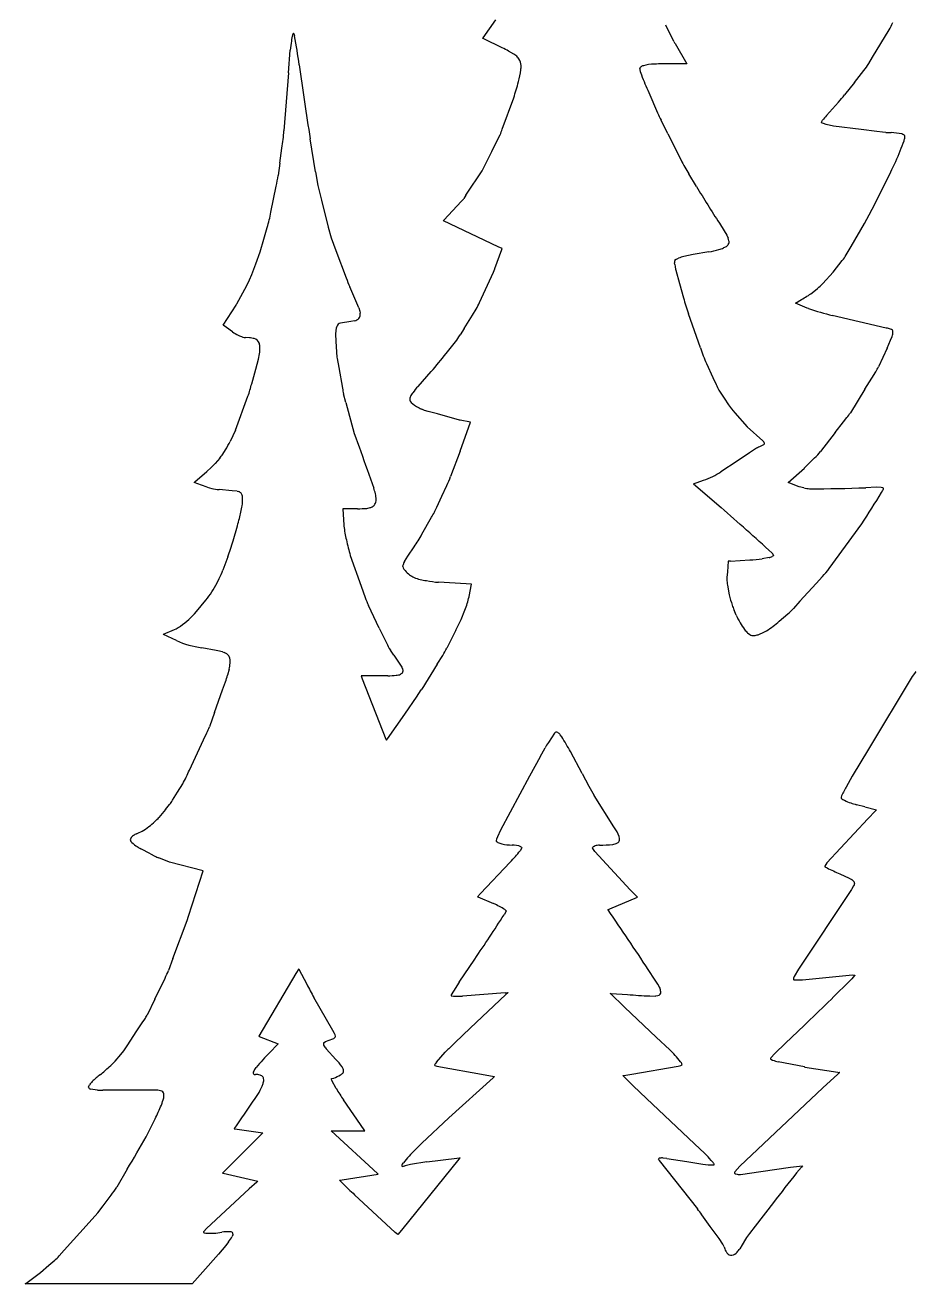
# Model space of a CAD drawing. Extents: x 0.2 to 16.9, y 0.1 to 14.9.
# Drawn here: x 0.25 to 6.59, y 0.13 to 9.1 of the extents above; entities that cross this region are included whole.
import ezdxf

# ---------------------------------------------------------------- set-up
doc = ezdxf.new("R2010")
doc.units = 0

msp = doc.modelspace()

# ---------------------------------------------------------------- linework, layer by layer
at = {"layer": 'Default', "color": 7, "linetype": 'CONTINUOUS'}
for p, q in [((3.509427, 9.005764), (3.59972, 9.132554)), ((4.867744, 8.97868), (4.810301, 9.095636)), ((6.282136, 8.867121), (6.399727, 9.06227)), ((2.155381, 9.035831), (2.15173, 9.027416)), ((2.158272, 9.037033), (2.159425, 9.035914)), ((2.159425, 9.035914), (2.160454, 9.034199)), ((2.160454, 9.034199), (2.160737, 9.033433)), ((2.160737, 9.033433), (2.161044, 9.032505)), ((2.161044, 9.032505), (2.161142, 9.033237)), ((2.161142, 9.033237), (2.164606, 9.018921)), ((3.50592, 9.00084), (3.506286, 9.001354)), ((3.506057, 9.000773), (3.50592, 9.00084)), ((3.513116, 8.997387), (3.506057, 9.000773)), ((3.506286, 9.001354), (3.509427, 9.005764)), ((3.64341, 8.934895), (3.513116, 8.997387)), ((4.867744, 8.97868), (4.872615, 8.970085)), ((4.872615, 8.970085), (4.872956, 8.969494)), ((4.872956, 8.969494), (4.875885, 8.964405)), ((2.122245, 8.756349), (2.135525, 8.917686)), ((3.644851, 8.934204), (3.64341, 8.934895)), ((3.728526, 8.889673), (3.689902, 8.911463)), ((3.742589, 8.879225), (3.728526, 8.889673)), ((4.875885, 8.964405), (4.959165, 8.81977)), ((4.624516, 8.787047), (4.624829, 8.789296)), ((4.86734, 8.819817), (4.791055, 8.819802)), ((4.952725, 8.819752), (4.86734, 8.819817)), ((4.958453, 8.819752), (4.952725, 8.819752)), ((4.959175, 8.819753), (4.958453, 8.819752)), ((4.959165, 8.81977), (4.959175, 8.819753)), ((6.254842, 8.821825), (6.282136, 8.867121)), ((2.122245, 8.756349), (2.090093, 8.343881)), ((4.627808, 8.766487), (4.635924, 8.740988)), ((6.152766, 8.687091), (6.219914, 8.77182)), ((4.688642, 8.616105), (4.751646, 8.470867)), ((6.152766, 8.687091), (6.083305, 8.599441)), ((3.645105, 8.354267), (3.726768, 8.578412)), ((5.953549, 8.451251), (6.039754, 8.547707)), ((4.825006, 8.320981), (4.775964, 8.418807)), ((5.919892, 8.402221), (5.922032, 8.409378)), ((5.920289, 8.401094), (5.919892, 8.402221)), ((5.923695, 8.398386), (5.920289, 8.401094)), ((5.922032, 8.409378), (5.926697, 8.417781)), ((5.931993, 8.394777), (5.923695, 8.398386)), ((5.952151, 8.388662), (5.931993, 8.394777)), ((6.005233, 8.376935), (5.952151, 8.388662)), ((6.200235, 8.351717), (6.005233, 8.376935)), ((6.312635, 8.337364), (6.200235, 8.351717)), ((2.315771, 8.049955), (2.276946, 8.286844)), ((3.570437, 8.196315), (3.607075, 8.270038)), ((3.607075, 8.270038), (3.629734, 8.315633)), ((4.825006, 8.320981), (4.918348, 8.134785)), ((6.352604, 8.332734), (6.312635, 8.337364)), ((6.376465, 8.331819), (6.352604, 8.332734)), ((6.376465, 8.331819), (6.415656, 8.330527)), ((6.512764, 8.305034), (6.511573, 8.309235)), ((6.512206, 8.295737), (6.512764, 8.305034)), ((2.060367, 8.111904), (2.075425, 8.220658)), ((3.50587, 8.066395), (3.570437, 8.196315)), ((2.060367, 8.111904), (2.048168, 8.0238)), ((2.315771, 8.049955), (2.332125, 7.953866)), ((3.423997, 7.941086), (3.467777, 8.007011)), ((3.467777, 8.007011), (3.487333, 8.036458)), ((5.028022, 7.947359), (4.974435, 8.036044)), ((6.300438, 7.825872), (6.411557, 8.049758)), ((1.997699, 7.763189), (2.034794, 7.94877)), ((2.332125, 7.953866), (2.358163, 7.848718)), ((3.386062, 7.883964), (3.423997, 7.941086)), ((2.358163, 7.848718), (2.405822, 7.657458)), ((3.229472, 7.706733), (3.355822, 7.841748)), ((3.386062, 7.883964), (3.371416, 7.86191)), ((6.259467, 7.744192), (6.300438, 7.825872)), ((6.224346, 7.682929), (6.259467, 7.744192)), ((1.947776, 7.572186), (1.970524, 7.654081)), ((2.405822, 7.657458), (2.425278, 7.581104)), ((3.225347, 7.702381), (3.225793, 7.702851)), ((3.225348, 7.702376), (3.225347, 7.702381)), ((3.225438, 7.702334), (3.225348, 7.702376)), ((3.615961, 7.517564), (3.225438, 7.702334)), ((3.225793, 7.702851), (3.229472, 7.706733)), ((5.19162, 7.684825), (5.225722, 7.631163)), ((5.225722, 7.631163), (5.243408, 7.59871)), ((6.12893, 7.518742), (6.224346, 7.682929)), ((1.921621, 7.479943), (1.947776, 7.572186)), ((2.425278, 7.581104), (2.458977, 7.491059)), ((5.243408, 7.59871), (5.25368, 7.578112)), ((1.889176, 7.394325), (1.921621, 7.479943)), ((2.458977, 7.491059), (2.53318, 7.295164)), ((3.592778, 7.362247), (3.642663, 7.496697)), ((3.645262, 7.503701), (3.615961, 7.517564)), ((3.642663, 7.496697), (3.64523, 7.503615)), ((3.64523, 7.503615), (3.645259, 7.503693)), ((3.645259, 7.503693), (3.645262, 7.503701)), ((5.005095, 7.460983), (4.939372, 7.446984)), ((5.116281, 7.480509), (5.005095, 7.460983)), ((5.239582, 7.517694), (5.221439, 7.508644)), ((6.094543, 7.459572), (6.12893, 7.518742)), ((1.860724, 7.319921), (1.889176, 7.394325)), ((3.583267, 7.337085), (3.592057, 7.360305)), ((3.592057, 7.360305), (3.592778, 7.362247)), ((4.87365, 7.391299), (4.872414, 7.402627)), ((4.87365, 7.391299), (4.875978, 7.376041)), ((4.880157, 7.427426), (4.876948, 7.425143)), ((4.880157, 7.427426), (4.900832, 7.43602)), ((6.002867, 7.336037), (6.066948, 7.418439)), ((1.824697, 7.240285), (1.845611, 7.280868)), ((1.845611, 7.280868), (1.860724, 7.319921)), ((3.482931, 7.119662), (3.583267, 7.337085)), ((4.881166, 7.351361), (4.907552, 7.255848)), ((5.927907, 7.254681), (6.002867, 7.336037)), ((1.754315, 7.10941), (1.824697, 7.240285)), ((2.623679, 7.081614), (2.559197, 7.230934)), ((4.907552, 7.255848), (4.936239, 7.153017)), ((5.853287, 7.188656), (5.890765, 7.220964)), ((1.656794, 6.957997), (1.7487, 7.100686)), ((1.7487, 7.100686), (1.752958, 7.107296)), ((1.752958, 7.107296), (1.752972, 7.107319)), ((1.752972, 7.107319), (1.754315, 7.10941)), ((5.734774, 7.115834), (5.777095, 7.141409)), ((5.816514, 7.080548), (5.734774, 7.115834)), ((2.623679, 7.081614), (2.630339, 7.057637)), ((2.630339, 7.057637), (2.632656, 7.044806)), ((3.373163, 6.935515), (3.431942, 7.030355)), ((3.431942, 7.030355), (3.458418, 7.073073)), ((5.056209, 6.797516), (4.970936, 7.038389)), ((5.827301, 7.076185), (5.816514, 7.080548)), ((6.380422, 6.938182), (5.995877, 7.026698)), ((1.656796, 6.957994), (1.656794, 6.957997)), ((1.656895, 6.957923), (1.656796, 6.957994)), ((1.680484, 6.940955), (1.656895, 6.957923)), ((1.723015, 6.910659), (1.680484, 6.940955)), ((2.459611, 6.919763), (2.45833, 6.895159)), ((2.461818, 6.937126), (2.459611, 6.919763)), ((2.465889, 6.95), (2.461818, 6.937126)), ((2.565394, 6.984061), (2.493211, 6.97287)), ((2.591958, 6.989464), (2.565394, 6.984061)), ((3.373163, 6.935515), (3.344194, 6.888773)), ((6.381373, 6.938001), (6.380422, 6.938182)), ((6.416907, 6.928273), (6.411077, 6.930915)), ((6.4237, 6.922981), (6.416907, 6.928273)), ((1.843756, 6.868238), (1.816825, 6.870397)), ((2.45833, 6.895159), (2.460419, 6.844157)), ((2.460419, 6.844157), (2.464416, 6.765453)), ((3.244655, 6.756979), (3.311367, 6.840405)), ((6.385726, 6.795251), (6.411393, 6.851114)), ((6.411393, 6.851114), (6.42135, 6.877603)), ((1.909064, 6.717443), (1.915296, 6.755129)), ((5.056209, 6.797516), (5.076618, 6.739868)), ((6.385726, 6.795251), (6.323694, 6.66244)), ((1.860647, 6.541551), (1.889463, 6.645162)), ((1.889463, 6.645162), (1.909064, 6.717443)), ((2.469669, 6.720727), (2.480882, 6.656728)), ((2.480882, 6.656728), (2.506817, 6.508705)), ((5.099946, 6.685516), (5.145587, 6.585804)), ((3.045108, 6.522764), (3.139648, 6.627531)), ((5.145587, 6.585804), (5.168142, 6.53653)), ((6.227797, 6.501797), (6.277572, 6.582138)), ((6.277572, 6.582138), (6.305157, 6.626662)), ((2.531807, 6.406934), (2.514958, 6.469084)), ((5.188392, 6.495482), (5.225617, 6.439062)), ((6.227797, 6.501797), (6.124584, 6.335203)), ((1.745862, 6.210508), (1.834013, 6.451696)), ((2.531807, 6.406934), (2.591344, 6.187829)), ((5.225617, 6.439062), (5.256983, 6.391521)), ((5.256983, 6.391521), (5.276702, 6.362572)), ((3.091845, 6.351654), (3.071301, 6.360311)), ((3.11843, 6.34393), (3.091845, 6.351654)), ((3.182667, 6.326132), (3.11843, 6.34393)), ((3.341523, 6.282639), (3.182667, 6.326132)), ((3.342469, 6.28244), (3.341523, 6.282639)), ((3.342482, 6.282438), (3.342469, 6.28244)), ((3.345878, 6.281725), (3.342482, 6.282438)), ((3.418762, 6.266437), (3.345878, 6.281725)), ((5.276702, 6.362572), (5.300908, 6.334609)), ((5.300908, 6.334609), (5.389986, 6.234342)), ((6.075278, 6.269173), (6.099938, 6.300839)), ((1.745862, 6.210508), (1.70742, 6.130919)), ((3.345854, 6.061839), (3.418758, 6.266426)), ((3.418758, 6.266426), (3.418762, 6.266437)), ((5.389986, 6.234342), (5.501871, 6.134089)), ((6.017187, 6.194577), (5.911688, 6.059104)), ((6.017187, 6.194577), (6.075278, 6.269173)), ((5.50503, 6.106063), (5.476024, 6.092883)), ((5.501871, 6.134089), (5.50755, 6.12725)), ((5.510341, 6.110602), (5.50503, 6.106063)), ((1.632709, 6.011977), (1.599228, 5.972128)), ((1.653852, 6.040792), (1.672762, 6.070734)), ((3.345854, 6.061839), (3.277395, 5.879605)), ((5.406636, 6.049316), (5.31851, 5.990439)), ((5.448897, 6.077295), (5.406636, 6.049316)), ((5.843419, 5.986606), (5.869692, 6.01309)), ((1.539958, 5.916415), (1.572002, 5.945114)), ((2.683322, 5.92966), (2.730283, 5.798562)), ((5.31851, 5.990439), (5.201705, 5.912754)), ((5.680719, 5.838673), (5.796904, 5.940521)), ((5.796904, 5.940521), (5.796918, 5.940534)), ((5.796918, 5.940534), (5.798754, 5.942149)), ((5.798754, 5.942149), (5.843419, 5.986606)), ((1.451593, 5.838674), (1.452025, 5.839052)), ((1.45161, 5.838667), (1.451593, 5.838674)), ((1.451775, 5.838602), (1.45161, 5.838667)), ((1.503592, 5.818432), (1.451775, 5.838602)), ((1.452025, 5.839052), (1.455778, 5.842342)), ((1.455778, 5.842342), (1.539958, 5.916415)), ((5.008146, 5.828098), (5.079347, 5.853785)), ((5.008146, 5.828098), (5.203191, 5.660123)), ((5.75998, 5.807815), (5.680719, 5.838673)), ((1.542841, 5.803811), (1.503592, 5.818432)), ((1.542841, 5.803811), (1.575365, 5.7953)), ((1.72092, 5.779378), (1.628355, 5.786874)), ((1.756179, 5.776213), (1.72092, 5.779378)), ((1.756179, 5.776213), (1.768049, 5.772805)), ((3.178815, 5.662121), (3.214477, 5.739313)), ((3.214477, 5.739313), (3.250042, 5.816295)), ((5.792379, 5.799077), (5.75998, 5.807815)), ((6.308413, 5.803582), (6.23447, 5.800812)), ((6.343071, 5.802001), (6.308413, 5.803582)), ((6.356279, 5.79912), (6.343071, 5.802001)), ((6.347244, 5.766572), (6.356785, 5.783882)), ((6.356076, 5.782985), (6.357061, 5.785263)), ((6.356785, 5.783882), (6.356076, 5.782985)), ((6.360135, 5.797158), (6.356279, 5.79912)), ((6.357061, 5.785263), (6.35988, 5.791561)), ((6.35988, 5.791561), (6.360853, 5.796228)), ((6.360853, 5.796228), (6.360135, 5.797158)), ((2.509999, 5.650516), (2.509975, 5.650515)), ((2.509975, 5.650515), (2.51711, 5.534425)), ((2.514645, 5.650516), (2.509999, 5.650516)), ((2.613208, 5.650516), (2.514645, 5.650516)), ((2.679244, 5.653687), (2.703014, 5.658529)), ((3.07287, 5.469045), (3.141452, 5.589856)), ((1.727456, 5.421569), (1.758804, 5.529523)), ((2.51711, 5.534425), (2.517442, 5.529034)), ((2.517442, 5.529034), (2.517443, 5.529015)), ((2.517443, 5.529015), (2.517525, 5.527722)), ((5.974322, 5.224339), (6.205666, 5.542647)), ((1.689461, 5.307551), (1.654623, 5.214309)), ((2.562563, 5.317252), (2.640644, 5.098245)), ((2.947714, 5.273887), (2.971633, 5.313282)), ((2.971633, 5.313282), (3.016865, 5.379618)), ((5.545414, 5.302888), (5.496255, 5.294027)), ((5.572868, 5.313417), (5.567701, 5.31038)), ((5.576299, 5.316994), (5.572868, 5.313417)), ((5.575602, 5.322544), (5.576771, 5.319271)), ((5.576771, 5.319271), (5.576299, 5.316994)), ((2.937982, 5.240113), (2.938863, 5.25059)), ((2.953525, 5.209766), (2.944369, 5.221385)), ((5.248494, 5.20106), (5.245308, 5.162124)), ((5.254703, 5.277661), (5.248494, 5.20106)), ((5.254714, 5.277662), (5.254703, 5.277661)), ((5.270486, 5.278504), (5.254714, 5.277662)), ((5.270486, 5.278504), (5.408789, 5.286155)), ((1.614446, 5.123995), (1.629256, 5.153222)), ((3.310478, 5.119685), (3.190998, 5.127218)), ((3.425888, 5.113119), (3.310478, 5.119685)), ((3.408623, 5.024702), (3.425888, 5.113119)), ((5.245308, 5.162124), (5.245186, 5.147072)), ((5.765453, 4.992206), (5.87995, 5.117751)), ((5.87995, 5.117751), (5.92572, 5.167937)), ((2.640644, 5.098245), (2.669157, 5.018314)), ((3.408426, 5.023691), (3.408623, 5.024702)), ((5.248208, 5.10652), (5.260629, 5.037323)), ((1.466521, 4.917724), (1.533472, 4.999918)), ((2.769137, 4.801099), (2.691705, 4.961111)), ((5.765453, 4.992206), (5.718644, 4.940881)), ((3.313904, 4.784718), (3.353067, 4.862292)), ((3.353067, 4.862292), (3.379053, 4.927595)), ((5.311552, 4.893542), (5.295697, 4.929078)), ((5.61763, 4.849315), (5.679054, 4.901103)), ((1.230857, 4.755925), (1.23151, 4.756207)), ((1.230862, 4.755922), (1.230857, 4.755925)), ((1.231965, 4.755397), (1.230862, 4.755922)), ((1.23151, 4.756207), (1.309488, 4.789788)), ((1.323631, 4.711786), (1.231965, 4.755397)), ((1.309488, 4.789788), (1.321745, 4.795504)), ((2.769137, 4.801099), (2.82061, 4.69473)), ((3.313904, 4.784718), (3.249085, 4.657764)), ((5.392766, 4.765866), (5.407205, 4.755079)), ((1.607898, 4.640929), (1.505, 4.660107)), ((1.652025, 4.631442), (1.663452, 4.627619)), ((2.872586, 4.607756), (2.848448, 4.643717)), ((2.872586, 4.607756), (2.929732, 4.522854)), ((3.181345, 4.542523), (3.221024, 4.606363)), ((1.699139, 4.508074), (1.687886, 4.46577)), ((2.929732, 4.522854), (2.935238, 4.511539)), ((3.181345, 4.542523), (3.07186, 4.366371)), ((6.587652, 4.487102), (6.564235, 4.454687)), ((6.589364, 4.488326), (6.587652, 4.487102)), ((6.590601, 4.488937), (6.589364, 4.488326)), ((1.653525, 4.360853), (1.673518, 4.417353)), ((2.639022, 4.460256), (2.646213, 4.438853)), ((2.639067, 4.460256), (2.639022, 4.460256)), ((2.71258, 4.460256), (2.639067, 4.460256)), ((2.646213, 4.438853), (2.81512, 4.010167)), ((2.830284, 4.46077), (2.71258, 4.460256)), ((2.929172, 4.476543), (2.920002, 4.471468)), ((6.564235, 4.454687), (6.252362, 3.938008)), ((1.596062, 4.200008), (1.653525, 4.360853)), ((2.950277, 4.188593), (3.038433, 4.316041)), ((1.596062, 4.200008), (1.559584, 4.097903)), ((2.827169, 4.011818), (2.950277, 4.188593)), ((1.517263, 4.003488), (1.540624, 4.053353)), ((4.016604, 4.051868), (3.973589, 3.986623)), ((4.040938, 4.056042), (4.033795, 4.059517)), ((4.068267, 4.026716), (4.058138, 4.039718)), ((1.416932, 3.789326), (1.517263, 4.003488)), ((2.81512, 4.010167), (2.819384, 4.001835)), ((2.819384, 4.001835), (2.81971, 4.001198)), ((2.81971, 4.001198), (2.819742, 4.001135)), ((2.819742, 4.001135), (2.820557, 4.002306)), ((2.820557, 4.002306), (2.827169, 4.011818)), ((3.914612, 3.883638), (3.949745, 3.947893)), ((3.914612, 3.883638), (3.839283, 3.744733)), ((4.215256, 3.764033), (4.131601, 3.920699)), ((6.252362, 3.938008), (6.136921, 3.745191)), ((1.332111, 3.631002), (1.36969, 3.690268)), ((3.839283, 3.744733), (3.63138, 3.360525)), ((4.215256, 3.764033), (4.26279, 3.675568)), ((6.136921, 3.745191), (6.094251, 3.667836)), ((1.295892, 3.573881), (1.332111, 3.631002)), ((4.440852, 3.385793), (4.300579, 3.609201)), ((1.246868, 3.509119), (1.200065, 3.452506)), ((1.246868, 3.509119), (1.27544, 3.543679)), ((6.226985, 3.527124), (6.167797, 3.542569)), ((6.226985, 3.527124), (6.309707, 3.50576)), ((6.302538, 3.498362), (6.248316, 3.442971)), ((6.309707, 3.50576), (6.302538, 3.498362)), ((6.248316, 3.442971), (5.956772, 3.127648)), ((1.039962, 3.336018), (1.048616, 3.339402)), ((1.048616, 3.339402), (1.079935, 3.354939)), ((3.63138, 3.360525), (3.610267, 3.312592)), ((4.46226, 3.349903), (4.440852, 3.385793)), ((4.470871, 3.333299), (4.46226, 3.349903)), ((4.477212, 3.317214), (4.470871, 3.333299)), ((1.140757, 3.192184), (1.071144, 3.228825)), ((3.604828, 3.297388), (3.602319, 3.287083)), ((3.602319, 3.287083), (3.602594, 3.283788)), ((3.610267, 3.312592), (3.604828, 3.297388)), ((3.78264, 3.229696), (3.77188, 3.214389)), ((3.784285, 3.234536), (3.78264, 3.229696)), ((3.783767, 3.237369), (3.784285, 3.234536)), ((4.288815, 3.23315), (4.288463, 3.235449)), ((4.290282, 3.229772), (4.288815, 3.23315)), ((4.305088, 3.208587), (4.290282, 3.229772)), ((4.480551, 3.302305), (4.477212, 3.317214)), ((1.140757, 3.192184), (1.170065, 3.176757)), ((1.275518, 3.134249), (1.199867, 3.162932)), ((4.555806, 2.937163), (4.305088, 3.208587)), ((1.515703, 3.071285), (1.275518, 3.134249)), ((1.411016, 2.747952), (1.515703, 3.071285)), ((3.702182, 3.134166), (3.490272, 2.910011)), ((5.942189, 3.104187), (5.942064, 3.102449)), ((5.942064, 3.102449), (5.943423, 3.100604)), ((5.942632, 3.105885), (5.942189, 3.104187)), ((5.956772, 3.127648), (5.942632, 3.105885)), ((5.943423, 3.100604), (5.958636, 3.091831)), ((6.049248, 3.05023), (6.115176, 3.020157)), ((6.115176, 3.020157), (6.132905, 3.010299)), ((6.14752, 2.963855), (6.134272, 2.94219)), ((6.151027, 2.971864), (6.14752, 2.963855)), ((6.153159, 2.981204), (6.151027, 2.971864)), ((3.490272, 2.910011), (3.468094, 2.88706)), ((3.468094, 2.88706), (3.468532, 2.886871)), ((3.468532, 2.886871), (3.472026, 2.885376)), ((3.472026, 2.885376), (3.583697, 2.837578)), ((4.412265, 2.801038), (4.607152, 2.884425)), ((4.60114, 2.890715), (4.555806, 2.937163)), ((4.606541, 2.885126), (4.60114, 2.890715)), ((4.607197, 2.884444), (4.606541, 2.885126)), ((4.607152, 2.884425), (4.607197, 2.884444)), ((6.132137, 2.939037), (5.755249, 2.370878)), ((6.134272, 2.94219), (6.132137, 2.939037)), ((3.672286, 2.784891), (3.658041, 2.758512)), ((3.671674, 2.78676), (3.663322, 2.794938)), ((3.671674, 2.78676), (3.672286, 2.784891)), ((4.397648, 2.794784), (4.412265, 2.801038)), ((4.397658, 2.794769), (4.397648, 2.794784)), ((4.398687, 2.793257), (4.397658, 2.794769)), ((1.299371, 2.446294), (1.401133, 2.717998)), ((1.401133, 2.717998), (1.411016, 2.747952)), ((1.299371, 2.446294), (1.267623, 2.361881)), ((3.339184, 2.278732), (3.449158, 2.442084)), ((2.175516, 2.339026), (1.91014, 1.893434)), ((2.195301, 2.372248), (2.175516, 2.339026)), ((2.195308, 2.372236), (2.195301, 2.372248)), ((2.196363, 2.370231), (2.195308, 2.372236)), ((2.196363, 2.370231), (2.252112, 2.263299)), ((4.734745, 2.293576), (4.685069, 2.36866)), ((5.755249, 2.370878), (5.72505, 2.317656)), ((1.170692, 2.158366), (1.243124, 2.307499)), ((3.339184, 2.278732), (3.297895, 2.214384)), ((4.766432, 2.238168), (4.753607, 2.262955)), ((4.764586, 2.241736), (4.766432, 2.238168)), ((4.766181, 2.237491), (4.764586, 2.241736)), ((5.720173, 2.305969), (5.718794, 2.299544)), ((5.718794, 2.299544), (5.719194, 2.297324)), ((5.719194, 2.297324), (5.720753, 2.2961)), ((5.72505, 2.317656), (5.720173, 2.305969)), ((5.720753, 2.2961), (5.724739, 2.294893)), ((5.724739, 2.294893), (5.74802, 2.294348)), ((5.74802, 2.294348), (5.78382, 2.295296)), ((5.78382, 2.295296), (5.878893, 2.304229)), ((5.878893, 2.304229), (6.138957, 2.329992)), ((6.154681, 2.32563), (6.133658, 2.301204)), ((6.138957, 2.329992), (6.155417, 2.328501)), ((6.155174, 2.326979), (6.154681, 2.32563)), ((6.155497, 2.327957), (6.155174, 2.326979)), ((6.155417, 2.328501), (6.155497, 2.327957)), ((1.170692, 2.158366), (1.115204, 2.044121)), ((2.438651, 1.933606), (2.30362, 2.16914)), ((3.280505, 2.184071), (3.280195, 2.182647)), ((3.280195, 2.182647), (3.28075, 2.181814)), ((3.281824, 2.186987), (3.280505, 2.184071)), ((3.28075, 2.181814), (3.282968, 2.180767)), ((3.282205, 2.187929), (3.281824, 2.186987)), ((3.297895, 2.214384), (3.282045, 2.188165)), ((3.282968, 2.180767), (3.296784, 2.17872)), ((3.296784, 2.17872), (3.318326, 2.178414)), ((3.664842, 2.202148), (3.362275, 2.179359)), ((3.669568, 2.190379), (3.416494, 1.950002)), ((3.664842, 2.202148), (3.683346, 2.203736)), ((3.683593, 2.2035), (3.669568, 2.190379)), ((3.683346, 2.203736), (3.683896, 2.203783)), ((3.683896, 2.203783), (3.683593, 2.2035)), ((4.41448, 2.198727), (4.41527, 2.198673)), ((4.414522, 2.198686), (4.41448, 2.198727)), ((4.419162, 2.194204), (4.414522, 2.198686)), ((4.41527, 2.198673), (4.421744, 2.198221)), ((4.511745, 2.104779), (4.419162, 2.194204)), ((4.421744, 2.198221), (4.536862, 2.190083)), ((4.695937, 2.179929), (4.733828, 2.179196)), ((4.733828, 2.179196), (4.739291, 2.179819)), ((4.739291, 2.179819), (4.753489, 2.182563)), ((4.513147, 2.103425), (4.511745, 2.104779)), ((4.517909, 2.098832), (4.513147, 2.103425)), ((4.741761, 1.887347), (4.517909, 2.098832)), ((1.043332, 1.931318), (1.081093, 1.989144)), ((1.081093, 1.989144), (1.098112, 2.015207)), ((0.973348, 1.824146), (1.043332, 1.931318)), ((1.910073, 1.893321), (1.91007, 1.893315)), ((1.91007, 1.893315), (1.910344, 1.893207)), ((1.91014, 1.893434), (1.910073, 1.893321)), ((1.910344, 1.893207), (1.912669, 1.892295)), ((1.912669, 1.892295), (2.048426, 1.839014)), ((2.451132, 1.911573), (2.438651, 1.933606)), ((2.454873, 1.90264), (2.451132, 1.911573)), ((2.456575, 1.894236), (2.454873, 1.90264)), ((3.416494, 1.950002), (3.310475, 1.84907)), ((4.741761, 1.887347), (4.837693, 1.796178)), ((5.66172, 1.843447), (5.795361, 1.970815)), ((0.949648, 1.788897), (0.973348, 1.824146)), ((2.044417, 1.834773), (1.989522, 1.777303)), ((2.047993, 1.838524), (2.044417, 1.834773)), ((2.048451, 1.839004), (2.047993, 1.838524)), ((2.048426, 1.839014), (2.048451, 1.839004)), ((2.376504, 1.84973), (2.385299, 1.855108)), ((2.385299, 1.855108), (2.438334, 1.873939)), ((2.459389, 1.728514), (2.391224, 1.803194)), ((2.438334, 1.873939), (2.445204, 1.877382)), ((3.310475, 1.84907), (3.2637, 1.804242)), ((5.66172, 1.843447), (5.587301, 1.769794)), ((0.887176, 1.716759), (0.927121, 1.762866)), ((0.927121, 1.762866), (0.949648, 1.788897)), ((3.176791, 1.709486), (3.169192, 1.699538)), ((3.176791, 1.709486), (3.239084, 1.779333)), ((5.555053, 1.734798), (5.554452, 1.7333)), ((5.554452, 1.7333), (5.555107, 1.731576)), ((5.557577, 1.738162), (5.555053, 1.734798)), ((5.555107, 1.731576), (5.557987, 1.729088)), ((5.558681, 1.740002), (5.557577, 1.738162)), ((5.557987, 1.729088), (5.569721, 1.723512)), ((5.587301, 1.769794), (5.558681, 1.740002)), ((5.569721, 1.723512), (5.572335, 1.722394)), ((5.798106, 1.674435), (5.610538, 1.712016)), ((1.87782, 1.650952), (1.87451, 1.644078)), ((1.882032, 1.65726), (1.87782, 1.650952)), ((1.8785, 1.621753), (1.886692, 1.620946)), ((1.882032, 1.65726), (1.892701, 1.67035)), ((2.514956, 1.64565), (2.514032, 1.65406)), ((3.16514, 1.692217), (3.163107, 1.685994)), ((3.165125, 1.684035), (3.179591, 1.680426)), ((3.167801, 1.696859), (3.16514, 1.692217)), ((3.169192, 1.699538), (3.167801, 1.696859)), ((3.179591, 1.680426), (3.523854, 1.617645)), ((3.523854, 1.617645), (3.586911, 1.607008)), ((4.511253, 1.613725), (4.568788, 1.622182)), ((4.568788, 1.622182), (4.897183, 1.679534)), ((4.897183, 1.679534), (4.917681, 1.685723)), ((4.917681, 1.685723), (4.922813, 1.687997)), ((4.922813, 1.687997), (4.924696, 1.689226)), ((4.924696, 1.689226), (4.925459, 1.690398)), ((4.925459, 1.690398), (4.924944, 1.69457)), ((5.798106, 1.674435), (5.800784, 1.674016)), ((5.800784, 1.674016), (6.036013, 1.637183)), ((6.03441, 1.622019), (5.927747, 1.524571)), ((6.047167, 1.633738), (6.03441, 1.622019)), ((6.036013, 1.637183), (6.048536, 1.635222)), ((6.048744, 1.635189), (6.047167, 1.633738)), ((6.048536, 1.635222), (6.048744, 1.635189)), ((0.69887, 1.530371), (0.700344, 1.537407)), ((0.700344, 1.537407), (0.704965, 1.54687)), ((2.428395, 1.58936), (2.42943, 1.592318)), ((2.431645, 1.576918), (2.428395, 1.58936)), ((2.42943, 1.592318), (2.430798, 1.59262)), ((2.430798, 1.59262), (2.444984, 1.595632)), ((2.461923, 1.520732), (2.431645, 1.576918)), ((3.57929, 1.596961), (3.264322, 1.311159)), ((3.588643, 1.605446), (3.57929, 1.596961)), ((3.586911, 1.607008), (3.589812, 1.606508)), ((3.589812, 1.606508), (3.588643, 1.605446)), ((4.503504, 1.612545), (4.503507, 1.612548)), ((4.505736, 1.610383), (4.503504, 1.612545)), ((4.503507, 1.612548), (4.504349, 1.612676)), ((4.504349, 1.612676), (4.511253, 1.613725)), ((4.578117, 1.54022), (4.505736, 1.610383)), ((4.671711, 1.449354), (4.578117, 1.54022)), ((5.927747, 1.524571), (5.33769, 0.96871)), ((0.727676, 1.513463), (0.712944, 1.516583)), ((0.762436, 1.509857), (0.727676, 1.513463)), ((0.860602, 1.508785), (0.799255, 1.508828)), ((1.174788, 1.509844), (0.860602, 1.508785)), ((1.219224, 1.501545), (1.210816, 1.504786)), ((1.227352, 1.496114), (1.219224, 1.501545)), ((1.234364, 1.453817), (1.235504, 1.461186)), ((1.235504, 1.461186), (1.235259, 1.472562)), ((2.661947, 1.226337), (2.513988, 1.439287)), ((5.014929, 1.12564), (4.671711, 1.449354)), ((1.108486, 1.177216), (1.171776, 1.303783)), ((1.736861, 1.235194), (1.751491, 1.255951)), ((3.264322, 1.311159), (3.073222, 1.131405)), ((1.919604, 1.185868), (1.65294, 0.918304)), ((1.735881, 1.233796), (1.735783, 1.233656)), ((1.735783, 1.233656), (1.735784, 1.233653)), ((1.735784, 1.233653), (1.736204, 1.233594)), ((1.736861, 1.235194), (1.735881, 1.233796)), ((1.736204, 1.233594), (1.739649, 1.233107)), ((1.739649, 1.233107), (1.938617, 1.204981)), ((1.936668, 1.20299), (1.919604, 1.185868)), ((1.938607, 1.204935), (1.936668, 1.20299)), ((1.938648, 1.204976), (1.938607, 1.204935)), ((1.938617, 1.204981), (1.938648, 1.204976)), ((2.425951, 1.219213), (2.442682, 1.21922)), ((2.425999, 1.219169), (2.425951, 1.219213)), ((2.755597, 0.916034), (2.425999, 1.219169)), ((2.442682, 1.21922), (2.666782, 1.219315)), ((2.66632, 1.220062), (2.661947, 1.226337)), ((2.666839, 1.219318), (2.66632, 1.220062)), ((2.666782, 1.219315), (2.666838, 1.219315)), ((2.666838, 1.219315), (2.666839, 1.219318)), ((5.014929, 1.12564), (5.087187, 1.057125)), ((3.335996, 1.016712), (2.927953, 0.511834)), ((2.932213, 0.978877), (2.940615, 0.991336)), ((3.108377, 0.998753), (2.992174, 0.979046)), ((3.108377, 0.998753), (3.204529, 1.010851)), ((3.204529, 1.010851), (3.34162, 1.026588)), ((3.343342, 1.025801), (3.335996, 1.016712)), ((3.34162, 1.026588), (3.344219, 1.026889)), ((3.344219, 1.026885), (3.343342, 1.025801)), ((3.344219, 1.026889), (3.344219, 1.026885)), ((4.758634, 1.018199), (4.759954, 1.021107)), ((4.761514, 1.007823), (5.03527, 0.663241)), ((4.817002, 1.022872), (4.791898, 1.025506)), ((4.817002, 1.022872), (4.960785, 0.999685)), ((5.147598, 0.992844), (5.132998, 1.00913)), ((5.150342, 0.988925), (5.147598, 0.992844)), ((5.15259, 0.985671), (5.150342, 0.988925)), ((0.974196, 0.946653), (0.899044, 0.818683)), ((1.65294, 0.918304), (1.652803, 0.918165)), ((1.652803, 0.918165), (1.653297, 0.918052)), ((1.653297, 0.918052), (1.65752, 0.917091)), ((1.65752, 0.917091), (1.904585, 0.860814)), ((2.504943, 0.870052), (2.761981, 0.910101)), ((2.761326, 0.910765), (2.755597, 0.916034)), ((2.762036, 0.91011), (2.761326, 0.910765)), ((2.761981, 0.910101), (2.762036, 0.91011)), ((2.932213, 0.978877), (2.93021, 0.973604)), ((2.930329, 0.968131), (2.931306, 0.967061)), ((2.931306, 0.967061), (2.934672, 0.966037)), ((2.949031, 0.969319), (2.950675, 0.970211)), ((2.950675, 0.970211), (2.953448, 0.970976)), ((5.073429, 0.982331), (5.112537, 0.978138)), ((5.144822, 0.976677), (5.15247, 0.977441)), ((5.15247, 0.977441), (5.154005, 0.97811)), ((5.15425, 0.981726), (5.15259, 0.985671)), ((5.154005, 0.97811), (5.154698, 0.978918)), ((5.154698, 0.978918), (5.15425, 0.981726)), ((5.29859, 0.923535), (5.298105, 0.922026)), ((5.298105, 0.922026), (5.298736, 0.918474)), ((5.301531, 0.928318), (5.29859, 0.923535)), ((5.33769, 0.96871), (5.301531, 0.928318)), ((5.342359, 0.909058), (5.4872, 0.93039)), ((5.4872, 0.93039), (5.698023, 0.960435)), ((5.698023, 0.960435), (5.783099, 0.970319)), ((5.775706, 0.96111), (5.741804, 0.919842)), ((5.782345, 0.969314), (5.775706, 0.96111)), ((5.783162, 0.970327), (5.782345, 0.969314)), ((5.783099, 0.970319), (5.783162, 0.970327)), ((1.897183, 0.854145), (1.842292, 0.805465)), ((1.903792, 0.860052), (1.897183, 0.854145)), ((1.904632, 0.860803), (1.903792, 0.860052)), ((1.904585, 0.860814), (1.904632, 0.860803)), ((2.485586, 0.867036), (2.504943, 0.870052)), ((2.485797, 0.866832), (2.485586, 0.867036)), ((2.503869, 0.849335), (2.485797, 0.866832)), ((0.80182, 0.684135), (0.85903, 0.760957)), ((1.842292, 0.805465), (1.538467, 0.523993)), ((2.881282, 0.49477), (2.593701, 0.763541)), ((0.702311, 0.565219), (0.765542, 0.636007)), ((0.765542, 0.636007), (0.80182, 0.684135)), ((5.576326, 0.708294), (5.446955, 0.541271)), ((0.525368, 0.368902), (0.702311, 0.565219)), ((5.126468, 0.53867), (5.067199, 0.621029)), ((5.189212, 0.451483), (5.126468, 0.53867)), ((5.446955, 0.541271), (5.406278, 0.488559)), ((1.517974, 0.499093), (1.517652, 0.497851)), ((1.517652, 0.497851), (1.517949, 0.496218)), ((1.517949, 0.496218), (1.521165, 0.493508)), ((1.519927, 0.502503), (1.517974, 0.499093)), ((1.538467, 0.523993), (1.519927, 0.502503)), ((1.521165, 0.493508), (1.533466, 0.490288)), ((1.725751, 0.479136), (1.721403, 0.467391)), ((1.726427, 0.484111), (1.725433, 0.49031)), ((1.726427, 0.484111), (1.725751, 0.479136)), ((2.902221, 0.480044), (2.881282, 0.49477)), ((2.927953, 0.511834), (2.902221, 0.480044)), ((0.525368, 0.368902), (0.488881, 0.32842)), ((1.674996, 0.401363), (1.623033, 0.340863)), ((1.695173, 0.427871), (1.674996, 0.401363)), ((5.222572, 0.398864), (5.222947, 0.398193)), ((5.222596, 0.398147), (5.222572, 0.398864)), ((5.225107, 0.392655), (5.222596, 0.398147)), ((5.352971, 0.406683), (5.33717, 0.379149)), ((5.37832, 0.448178), (5.352971, 0.406683)), ((0.416627, 0.262993), (0.457221, 0.298467)), ((1.623033, 0.340863), (1.512126, 0.214196)), ((0.251191, 0.132578), (0.356203, 0.21072)), ((0.356203, 0.21072), (0.416627, 0.262993)), ((1.512126, 0.214196), (1.437305, 0.129637)), ((0.246978, 0.129441), (0.246979, 0.129444)), ((0.247047, 0.129441), (0.246978, 0.129441)), ((0.246979, 0.129444), (0.247448, 0.129793)), ((1.414139, 0.129441), (0.247047, 0.129441)), ((0.247448, 0.129793), (0.251191, 0.132578)), ((1.434545, 0.129441), (1.414139, 0.129441)), ((1.437133, 0.129442), (1.434545, 0.129441)), ((1.437305, 0.129637), (1.437133, 0.129442))]:
    msp.add_line(p, q, dxfattribs=at)
for centre, radius, start, end in [((6.043957, 9.276646), 0.415367, 328.928108, 336.926675), ((3.222325, 8.828222), 1.090475, 171.85981, 175.294136), ((2.561983, 8.922676), 0.423413, 165.677988, 171.85981), ((2.157373, 9.035117), 0.002116, 64.866372, 160.2873), ((-0.961769, 8.393155), 3.188385, 7.575252, 11.31858), ((3.421232, 8.435216), 0.546804, 60.570888, 65.860641), ((3.675376, 8.795441), 0.107411, 34.413237, 51.262841), ((19.652291, 11.134596), 17.607166, 187.575252, 189.307802), ((3.685681, 8.805701), 0.093149, 1.478969, 32.789293), ((3.538453, 8.801899), 0.240427, 354.230283, 361.478969), ((4.714018, 8.790833), 0.089582, 182.422288, 195.76993), ((4.638527, 8.785658), 0.014173, 129.416343, 165.127036), ((4.661917, 8.757199), 0.051011, 103.675877, 129.416343), ((4.724753, 8.544979), 0.272288, 89.679785, 105.965763), ((4.791219, 7.98792), 0.831881, 90.011337, 94.477606), ((5.992234, 8.968058), 0.300578, 319.24177, 330.888661), ((2.214373, 9.050489), 1.586905, 346.990396, 350.102769), ((6.88674, 9.617584), 2.415491, 201.278773, 204.494564), ((0.716293, 9.526255), 3.156163, 342.523473, 344.6967), ((5.187724, 9.309178), 1.142712, 318.212432, 321.60364), ((5.703281, 8.883683), 1.037317, 203.451052, 206.625219), ((6.098762, 8.307243), 0.204511, 135.238604, 147.2824), ((0.569071, 8.462445), 1.525636, 350.881146, 355.542792), ((3.337018, 8.454468), 0.323972, 334.624926, 341.983569), ((6.403508, 7.962044), 0.368683, 76.445748, 88.111842), ((5.939143, 8.446096), 0.593319, 335.667458, 342.978886), ((6.4726, 8.254197), 0.068487, 62.054504, 75.355548), ((6.498188, 8.299445), 0.016583, 36.180668, 66.895769), ((6.39969, 8.311033), 0.113551, 340.118494, 352.258441), ((4.480706, 9.008079), 2.155589, 333.603864, 338.030068), ((5.897258, 8.625525), 1.09503, 206.625219, 212.569642), ((1.075423, 8.158485), 0.982025, 347.669299, 352.116994), ((3.238453, 8.211277), 0.304143, 324.914899, 331.551894), ((11.542341, 11.824509), 7.580807, 210.759983, 213.098102), ((3.256617, 7.934586), 0.13587, 316.898617, 327.663258), ((0.819668, 7.998662), 1.201335, 343.331633, 348.696331), ((5.196474, 7.575715), 0.072282, 306.611239, 323.149906), ((5.172512, 7.541034), 0.089236, 12.532947, 24.55118), ((5.233565, 7.549739), 0.027064, 320.060706, 356.115341), ((5.216794, 7.550878), 0.043873, 356.115341, 372.532947), ((5.001443, 7.155571), 0.29795, 102.02423, 109.7353), ((5.067201, 7.844684), 0.367467, 277.675554, 289.115948), ((5.098696, 7.824302), 0.338682, 285.207808, 291.248423), ((5.894424, 7.564003), 0.225729, 319.844629, 332.442569), ((4.913578, 7.409212), 0.041688, 164.46502, 189.087645), ((4.881383, 7.418161), 0.008271, 122.419725, 164.46502), ((5.003029, 7.389865), 0.127801, 186.209873, 197.534675), ((3.955861, 7.83406), 1.521325, 200.74611, 203.356299), ((4.931708, 8.589769), 1.677028, 300.271502, 303.334825), ((5.572958, 7.608365), 0.50108, 309.363877, 315.102266), ((3.21376, 7.231545), 0.291498, 327.06757, 337.429399), ((6.190181, 7.470021), 1.293392, 194.187433, 199.494755), ((2.569924, 7.079006), 0.092213, 283.824209, 295.813497), ((2.593454, 7.033767), 0.041269, 293.754263, 318.41416), ((2.599236, 7.028636), 0.033538, 318.41416, 342.692369), ((2.576639, 7.034693), 0.056922, 343.638602, 370.233588), ((6.891306, 10.388784), 3.479284, 252.193, 255.086516), ((1.921177, 7.208594), 0.357817, 236.371351, 244.051147), ((2.501545, 6.935158), 0.038622, 102.461238, 157.40115), ((6.332517, 6.667397), 0.27498, 73.399651, 79.765817), ((6.346717, 6.909596), 0.081201, 336.796377, 362.71807), ((6.409449, 6.911153), 0.01852, 7.115387, 39.691235), ((1.912913, 7.217651), 0.362524, 245.852302, 251.294626), ((1.818301, 6.932483), 0.062104, 249.597763, 268.638294), ((1.834845, 6.707126), 0.161359, 74.430762, 86.834304), ((1.865474, 6.812128), 0.052005, 18.009372, 75.888078), ((1.815033, 6.797669), 0.104461, 0.654103, 16.99777), ((3.019378, 7.073896), 0.373866, 321.352214, 330.319837), ((1.71378, 6.796513), 0.205721, 348.39491, 360.654103), ((2.717818, 6.772545), 0.253502, 181.603195, 191.794829), ((-0.671751, 9.826625), 4.976039, 319.99162, 321.91095), ((5.709699, 6.979412), 0.676885, 200.725543, 205.733713), ((6.081394, 6.765293), 0.263227, 328.219893, 336.999478), ((0.67021, 6.845532), 1.228635, 341.303973, 345.675483), ((3.189498, 6.628317), 0.693081, 189.937887, 193.282225), ((3.100106, 6.40001), 0.120216, 140.201051, 154.864938), ((3.325504, 6.255894), 0.387094, 136.415961, 145.173642), ((5.549599, 6.699198), 0.414693, 203.095385, 209.422449), ((3.026089, 6.430982), 0.040197, 150.013462, 188.254168), ((3.021229, 6.433179), 0.035818, 192.852975, 223.697634), ((3.153418, 6.578671), 0.232318, 227.119762, 242.880243), ((3.165609, 6.584145), 0.242891, 240.908864, 247.152865), ((5.858191, 6.500246), 0.313376, 320.48224, 328.219893), ((22.963916, 13.300531), 21.578513, 199.24569, 199.973399), ((1.27585, 6.339373), 0.479277, 325.909019, 334.218881), ((5.494777, 6.115308), 0.017486, 2.163333, 43.071587), ((5.503198, 6.116167), 0.009054, 322.081523, 358.746422), ((1.486308, 6.14156), 0.195512, 318.487178, 328.975534), ((5.528566, 5.970051), 0.133598, 113.159101, 126.607782), ((5.59685, 6.304282), 0.399042, 313.136658, 322.090514), ((1.436824, 6.10858), 0.212118, 309.588895, 319.962856), ((2.611048, 6.129929), 0.711815, 333.857038, 339.410507), ((4.929893, 6.29771), 0.468408, 288.6065, 297.203902), ((4.586042, 6.966661), 1.220558, 297.203902, 300.292299), ((1.644598, 6.05986), 0.273468, 255.335069, 266.594789), ((1.755572, 5.734863), 0.039942, 55.391375, 71.79654), ((1.75919, 5.740106), 0.033571, 22.074815, 55.391375), ((1.730935, 5.728647), 0.064061, 0.486502, 22.074815), ((2.362679, 5.67985), 0.386297, 11.65145, 17.897149), ((2.589183, 5.717817), 0.157026, 359.213339, 374.776106), ((5.8611, 6.135044), 0.342923, 258.439818, 265.524209), ((5.82597, 16.704983), 10.91182, 270.04394, 272.145453), ((-6.063216, 13.456444), 14.599782, 327.176768, 328.216473), ((0.399559, 5.917348), 1.414137, 346.260725, 350.030743), ((1.572267, 5.711217), 0.223451, 350.030743, 364.613914), ((2.582707, 6.974576), 1.324412, 271.319645, 274.180037), ((2.680628, 5.734919), 0.079602, 286.333472, 303.338047), ((2.699573, 5.706119), 0.045129, 303.338047, 328.277442), ((2.68317, 5.713603), 0.063059, 330.330355, 361.870162), ((2.598888, 5.916175), 0.633135, 328.975634, 336.342758), ((-33.524474, -38.069655), 58.413402, 47.994919, 48.471478), ((0.930028, 5.787648), 0.868042, 342.70063, 346.260725), ((3.107169, 5.577862), 0.591772, 184.860434, 194.56525), ((0.793452, 5.669477), 0.966345, 338.004655, 345.135031), ((5.54669, 6.12808), 3.092322, 193.06498, 195.20104), ((2.339519, 5.866065), 0.833924, 324.315416, 331.569908), ((5.33849, 6.557065), 1.272854, 273.166037, 277.119889), ((5.513438, 5.434915), 0.135843, 283.61436, 293.544052), ((5.518811, 5.292291), 0.064347, 28.044706, 43.391996), ((1.237726, 5.35162), 0.438928, 333.127574, 341.769989), ((2.975624, 5.242497), 0.037717, 183.623523, 214.038876), ((3.025045, 5.231178), 0.088341, 151.088437, 167.30587), ((3.248207, 5.492973), 0.408711, 223.862464, 229.813915), ((5.431341, 5.643089), 0.685697, 316.136097, 322.360437), ((1.07318, 5.398267), 0.606789, 325.930316, 333.127574), ((3.066193, 5.283842), 0.13156, 231.601425, 248.422189), ((3.136398, 5.435449), 0.298513, 246.592894, 263.867717), ((3.231154, 5.764176), 0.638223, 258.554694, 266.392657), ((5.615221, 5.154262), 0.370104, 181.113278, 187.411717), ((1.260169, 5.24257), 0.365478, 318.399735, 329.730256), ((2.809575, 5.154202), 0.612907, 338.301337, 347.705498), ((6.837859, 5.478204), 1.63769, 195.617174, 198.309929), ((3.05996, 5.139314), 0.409106, 197.203476, 205.822861), ((5.534967, 5.035833), 0.262005, 195.977827, 204.044904), ((5.471508, 5.147263), 0.321978, 310.135317, 320.134869), ((1.001845, 5.314584), 0.611082, 305.073186, 319.500774), ((5.596995, 5.004978), 0.306424, 201.325537, 212.732998), ((5.205737, 5.311424), 0.619032, 301.193614, 311.711645), ((1.225265, 4.989721), 0.216861, 296.416468, 306.083001), ((6.181983, 5.34197), 0.981286, 210.815153, 214.233747), ((5.603201, 4.980934), 0.300895, 219.404859, 225.623857), ((5.435906, 4.798373), 0.051944, 236.458245, 255.691245), ((5.414926, 4.924931), 0.179228, 278.13029, 287.078954), ((5.350126, 5.07295), 0.340252, 290.190826, 301.193614), ((1.604617, 5.353816), 0.700825, 246.363328, 261.82823), ((3.112113, 4.820701), 0.317558, 203.371249, 213.871291), ((5.433205, 4.796979), 0.049977, 258.297504, 278.13029), ((1.536657, 4.202166), 0.444509, 74.957279, 80.777497), ((1.627626, 4.535784), 0.098575, 55.894683, 68.688637), ((1.653549, 4.574065), 0.052342, 26.606434, 55.894683), ((1.618287, 4.562632), 0.089165, 351.693681, 383.024921), ((2.77985, 4.88057), 0.519446, 328.137442, 334.600276), ((1.501132, 4.564617), 0.205922, 344.06261, 355.860034), ((2.916706, 4.494502), 0.021861, 304.764711, 346.672179), ((2.898684, 4.495793), 0.039802, 350.847278, 383.303396), ((1.212312, 4.580558), 0.489231, 340.512914, 346.430173), ((2.812731, 5.217338), 0.756772, 271.329057, 275.808482), ((2.881278, 4.570213), 0.106067, 274.348133, 291.413127), ((1.721766, 5.226779), 1.600955, 325.328415, 327.490852), ((1.174577, 4.235449), 0.408839, 333.55126, 340.340392), ((4.032288, 4.042409), 0.018315, 108.745388, 148.908128), ((4.02967, 4.046199), 0.013943, 72.791817, 103.553938), ((4.001568, 3.997335), 0.070686, 36.84098, 56.153376), ((4.337372, 3.735951), 0.441785, 145.430422, 151.331522), ((1.114185, 2.190053), 3.478496, 29.836527, 31.870763), ((-1.839351, 5.281479), 3.581884, 333.62537, 335.380934), ((5.05188, 4.080926), 0.887117, 207.189718, 212.123794), ((6.06446, 3.594722), 0.006836, 164.17752, 223.6914), ((6.643825, 3.342414), 0.638695, 149.368699, 156.549593), ((6.108143, 3.633763), 0.065419, 221.987441, 246.663448), ((1.031492, 3.730899), 0.30751, 322.495178, 329.295376), ((6.253575, 3.930848), 0.396128, 244.370275, 251.470201), ((6.271792, 3.941109), 0.411885, 249.520637, 255.375268), ((0.9222, 3.670879), 0.351436, 305.932314, 314.898558), ((0.998888, 3.618824), 0.261025, 311.036881, 320.4187), ((1.051006, 3.27261), 0.060346, 123.581595, 150.328487), ((1.088266, 3.228321), 0.118034, 114.157057, 126.759544), ((0.966851, 3.582891), 0.254461, 296.385363, 309.419853), ((1.015441, 3.292219), 0.019746, 148.680171, 194.016248), ((1.030152, 3.300994), 0.036482, 201.816516, 229.74985), ((1.176854, 3.453192), 0.247807, 226.597291, 237.619774), ((1.193562, 3.47954), 0.279005, 237.619774, 243.975001), ((3.627573, 3.300441), 0.03002, 213.69153, 242.804254), ((3.67964, 3.401771), 0.143945, 242.804254, 254.728244), ((3.722169, 3.65634), 0.401571, 258.444056, 269.00488), ((3.721558, 3.115361), 0.139614, 66.712698, 92.611899), ((3.771617, 3.230758), 0.013832, 28.552753, 68.204993), ((4.297758, 3.234263), 0.00937, 124.173107, 172.73133), ((4.316605, 3.210557), 0.039635, 105.804984, 127.466474), ((4.336586, 3.166462), 0.087802, 89.428425, 110.519392), ((4.286166, 4.987451), 1.733951, 271.695237, 274.822147), ((4.425003, 3.341716), 0.082369, 274.822147, 299.326271), ((4.449015, 3.298973), 0.033344, 299.326271, 319.589319), ((4.449888, 3.296629), 0.031183, 321.828945, 370.486487), ((1.280883, 3.376612), 0.228523, 240.991812, 249.235876), ((3.080202, 3.744929), 0.871717, 315.521322, 322.510597), ((6.70249, 4.59253), 1.674937, 243.633694, 247.044901), ((6.109104, 2.967495), 0.048977, 32.543569, 60.924201), ((6.131322, 2.983041), 0.021915, 355.192209, 389.527635), ((3.379688, 2.360954), 0.51845, 56.833025, 66.82773), ((-19.284469, -13.489444), 28.740533, 33.488384, 34.509395), ((-13.893055, 14.117346), 20.906078, 326.05046, 327.089599), ((0.82803, 2.527213), 0.469656, 332.107218, 339.388525), ((4.633188, 3.504673), 2.685243, 207.535296, 209.825504), ((4.539433, 2.152144), 0.241142, 27.356416, 35.909506), ((-7.572964, 15.997545), 19.376822, 313.623233, 315.021497), ((3.281911, 2.187902), 0.000295, 62.952478, 365.376951), ((3.327064, 2.7949), 0.616547, 269.187942, 273.273936), ((4.889186, 6.45843), 4.282864, 265.281299, 267.41385), ((4.746908, 2.211685), 0.029856, 282.734189, 317.996586), ((4.681453, 2.199023), 0.093052, 6.683426, 24.418787), ((4.751026, 2.206166), 0.023142, 321.331112, 369.166953), ((0.930212, 2.133969), 0.205658, 324.726841, 334.094817), ((2.434467, 1.898804), 0.023962, 296.619901, 328.445259), ((2.441511, 1.893262), 0.015095, 332.383414, 363.699619), ((2.38512, 1.837827), 0.014694, 125.899074, 212.143398), ((2.480851, 1.885003), 0.12135, 206.948442, 222.388678), ((3.494446, 1.551589), 0.342165, 132.405154, 138.271834), ((4.41294, 1.349237), 0.61658, 41.33067, 46.458126), ((0.64316, 1.920609), 0.317959, 309.348131, 320.124812), ((2.972093, 0.790523), 1.392544, 134.877541, 140.816062), ((2.196479, 1.463123), 0.37357, 34.7128, 45.269059), ((4.57748, 1.459154), 0.421247, 36.773414, 44.886338), ((4.869444, 1.672714), 0.059649, 21.494834, 40.34998), ((5.668175, 1.99968), 0.293381, 250.933122, 258.670267), ((1.073634, 1.213939), 0.499526, 125.660088, 134.526931), ((-0.004917, 2.576119), 1.238729, 309.464691, 313.308284), ((1.894839, 1.631132), 0.024102, 147.508926, 184.260454), ((1.87986, 1.630829), 0.009177, 189.330877, 261.481767), ((1.889304, 1.509262), 0.111715, 74.190153, 91.339957), ((1.911976, 1.583024), 0.034609, 30.942078, 77.0353), ((2.374046, 1.808438), 0.224318, 288.435693, 301.706511), ((2.4662, 1.667221), 0.055901, 297.417322, 322.785907), ((2.440372, 1.632083), 0.076868, 16.612798, 34.7128), ((2.492095, 1.646715), 0.022886, 324.462028, 357.332843), ((3.165146, 1.686075), 0.00204, 182.264621, 269.403721), ((0.710008, 1.529579), 0.011166, 175.932244, 228.332266), ((0.836573, 1.461453), 0.156898, 136.193121, 147.015387), ((1.344387, 1.809131), 0.650095, 329.421627, 335.369287), ((1.775425, 1.604369), 0.173059, 337.517711, 345.668259), ((1.91369, 1.584989), 0.032138, 11.144809, 29.508392), ((1.883904, 1.580678), 0.062214, 342.075363, 369.737439), ((0.715918, 1.53706), 0.020692, 229.877644, 261.734052), ((0.790612, 1.859015), 0.350293, 265.386309, 271.41373), ((1.154166, 1.23212), 0.278489, 78.262986, 85.75339), ((0.570378, 1.652341), 0.693029, 338.91057, 343.353899), ((1.205772, 1.475766), 0.029661, 353.798444, 403.317492), ((-6.890731, 7.347036), 10.573047, 324.823611, 326.285518), ((4.530784, 2.785892), 2.425039, 211.44683, 213.730855), ((-0.182665, 1.981065), 1.514338, 333.43287, 337.558126), ((-14.847659, 10.316436), 18.388147, 329.365766, 330.197162), ((4.579878, -0.470359), 2.199014, 133.247475, 136.638702), ((3.379482, 0.663265), 0.547937, 136.638702, 143.220358), ((4.77356, 1.016754), 0.014996, 174.471046, 216.553329), ((4.768684, 1.012694), 0.012124, 96.751048, 136.05965), ((4.782401, 0.934998), 0.091005, 84.010043, 99.578036), ((5.509475, 4.187004), 3.234202, 260.232384, 262.251591), ((4.629095, 0.57401), 0.665769, 40.810559, 46.522896), ((2.936222, 0.970997), 0.006553, 156.552475, 205.934972), ((2.934587, 0.999468), 0.033431, 270.14686, 295.598433), ((3.036272, 0.670486), 0.311695, 98.133465, 105.409812), ((5.137009, 1.161467), 0.184955, 262.396663, 272.421173), ((5.310828, 0.925943), 0.014212, 211.703701, 262.453236), ((5.334828, 1.019994), 0.111191, 256.547561, 273.883273), ((16.149876, -7.392084), 13.319763, 141.389006, 142.544339), ((0.495572, 1.055627), 0.467902, 320.966983, 329.575892), ((4.964169, 3.335501), 3.497728, 225.299601, 227.334527), ((4.163891, -0.029034), 1.1129, 35.740544, 38.465693), ((1.560502, 0.984996), 0.495446, 266.871881, 279.995746), ((1.689886, 0.250903), 0.249961, 85.639112, 99.995746), ((1.55584, 0.548808), 0.184498, 319.042962, 333.81407), ((1.704659, 0.468905), 0.031521, 61.432968, 82.280859), ((1.713564, 0.485261), 0.012898, 23.044886, 61.432968), ((4.812677, 0.175798), 0.46667, 28.46079, 36.210204), ((5.599199, 0.325115), 0.252848, 139.728537, 150.875551), ((5.400977, 0.446144), 0.183824, 196.916645, 206.853888), ((5.294318, 0.390776), 0.063668, 205.758555, 223.112748), ((5.193112, 0.472156), 0.171473, 317.233963, 327.152963), ((0.28521, 0.511992), 0.27419, 308.854122, 317.971257), ((5.27758, 0.370819), 0.037939, 218.380776, 273.5484), ((5.270544, 0.393951), 0.061716, 278.746123, 321.728232)]:
    msp.add_arc(centre, radius, start, end, dxfattribs=at)

doc.saveas('drawing.dxf')
